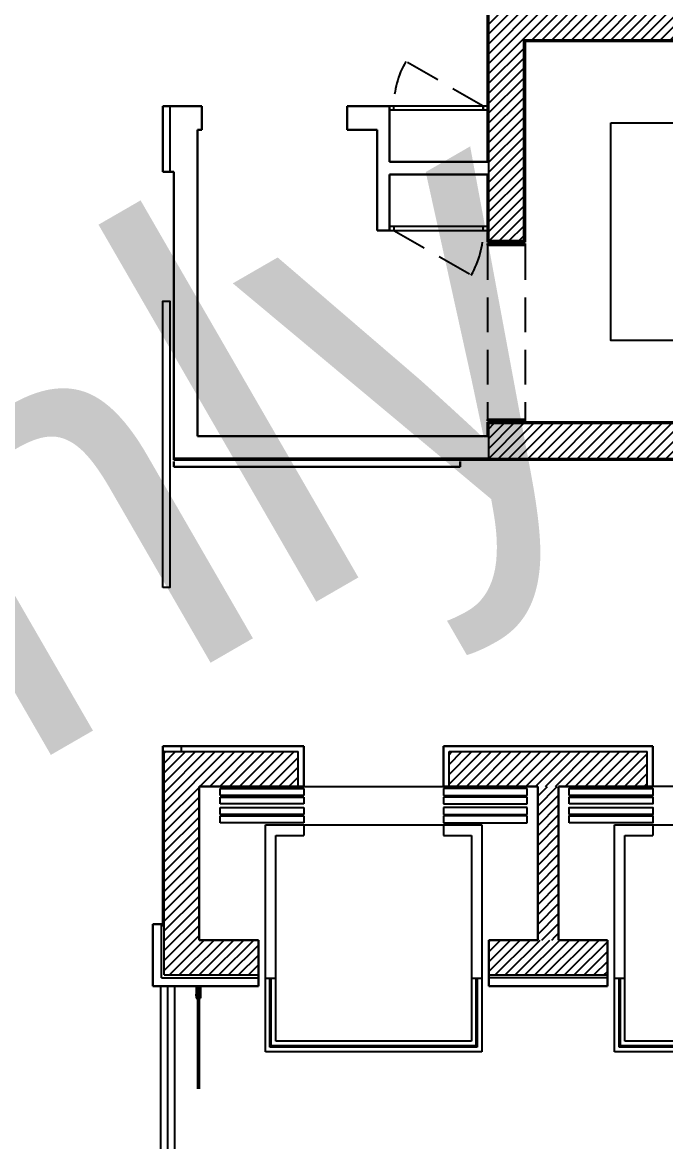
# Model space of a CAD drawing. Extents: x 21.2 to 81.9, y 10.7 to 70.
# Drawn here: x 72.74 to 77.34, y 50.77 to 58.79 of the extents above; entities that cross this region are included whole.
import ezdxf

# ---------------------------------------------------------------- set-up
doc = ezdxf.new("R2010")
doc.units = 0
doc.header["$MEASUREMENT"] = 0
for name, pattern in [('Default', [0]), ('Hidden', [0.375, 0.25, -0.125]), ('Solid', [0])]:
    doc.linetypes.add(name, pattern=pattern)
for name, color, linetype in [('1F', 15, 'Continuous'), ('1FIN', 15, 'Continuous'), ('2F', 7, 'Continuous'), ('2FIN', 7, 'Continuous'), ('Border', 5, 'Continuous'), ('CAI', 52, 'Continuous'), ('CAIX', 52, 'Continuous'), ('Doors', 142, 'Continuous'), ('Equipment', 92, 'Default'), ('ESTR', 92, 'Continuous'), ('FAC', 142, 'Continuous'), ('FACH', 142, 'Continuous'), ('Hatch', 15, 'Continuous'), ('Pillars', 30, 'Continuous'), ('Title Block', 7, 'Continuous')]:
    doc.layers.add(name, color=color, linetype=linetype)
doc.layers.add('Interior Walls', color=7, linetype='Continuous', lineweight=30)
doc.layers.add('Partitions', color=7, linetype='Continuous', lineweight=30)
doc.layers.add('Viewports', color=7, linetype='Solid', plot=False)

# ---------------------------------------------------------------- blocks, each defined once
blk = doc.blocks.new('*X43')
at = {"color": 0}
for p, q in [((54.0546, -5.9809), (54.1529, -5.9809)), ((53.9546, -6.0809), (54.1668, -6.0809)), ((54.0046, -6.0309), (54.2029, -6.0309)), ((53.9046, -6.1309), (54.1168, -6.1309)), ((53.8046, -6.2309), (54.0168, -6.2309)), ((53.8546, -6.1809), (54.0668, -6.1809)), ((53.7046, -6.3309), (53.9168, -6.3309)), ((53.7546, -6.2809), (53.9668, -6.2809)), ((53.6546, -6.3809), (53.8668, -6.3809)), ((53.5546, -6.4809), (53.7668, -6.4809)), ((53.6046, -6.4309), (53.8168, -6.4309)), ((53.5046, -6.5309), (53.7168, -6.5309)), ((53.4046, -6.6309), (53.6168, -6.6309)), ((53.4546, -6.5809), (53.6668, -6.5809)), ((53.3473, -6.7309), (53.3825, -6.7309)), ((53.3546, -6.6809), (53.5668, -6.6809)), ((53.3825, -6.7309), (53.5168, -6.7309)), ((53.3973, -6.7809), (53.4325, -6.7809)), ((53.4325, -6.7809), (53.4668, -6.7809))]:
    blk.add_line(p, q, dxfattribs=at)
blk = doc.blocks.new('*X19')
at = {"color": 0, "linetype": 'ByBlock'}
for p, q in [((-6.6894, 6.3214), (-6.2538, 6.757)), ((-6.6894, 6.3921), (-6.3245, 6.757)), ((-6.6894, 6.4628), (-6.3952, 6.757)), ((-6.6894, 6.5335), (-6.4659, 6.757)), ((-6.6894, 6.6042), (-6.5366, 6.757)), ((-6.6894, 6.6749), (-6.6073, 6.757)), ((-6.6894, 6.7456), (-6.678, 6.757)), ((-6.4331, 6.507), (-6.1831, 6.757)), ((-6.3623, 6.507), (-6.1123, 6.757)), ((-6.2916, 6.507), (-6.0416, 6.757)), ((-6.2209, 6.507), (-5.9709, 6.757)), ((-6.1502, 6.507), (-5.9002, 6.757)), ((-6.0795, 6.507), (-5.8295, 6.757)), ((-6.0088, 6.507), (-5.7588, 6.757)), ((-4.6494, 6.5229), (-4.4153, 6.757)), ((-4.6494, 6.5936), (-4.486, 6.757)), ((-4.6494, 6.6643), (-4.5567, 6.757)), ((-4.6494, 6.735), (-4.6274, 6.757)), ((-4.5946, 6.507), (-4.3446, 6.757)), ((-4.5239, 6.507), (-4.2739, 6.757)), ((-4.4532, 6.507), (-4.2032, 6.757)), ((-4.3824, 6.507), (-4.1324, 6.757)), ((-4.3117, 6.507), (-4.0617, 6.757)), ((-4.241, 6.507), (-3.991, 6.757)), ((-4.1703, 6.507), (-3.9203, 6.757)), ((-4.0996, 6.507), (-3.8496, 6.757)), ((-4.0289, 6.507), (-3.7789, 6.757)), ((-3.9582, 6.507), (-3.7082, 6.757)), ((-3.8875, 6.507), (-3.6375, 6.757)), ((-3.8168, 6.507), (-3.5668, 6.757)), ((-3.7461, 6.507), (-3.4961, 6.757)), ((-3.6753, 6.507), (-3.4253, 6.757)), ((-3.6046, 6.507), (-3.3546, 6.757)), ((-3.5339, 6.507), (-3.2839, 6.757)), ((-3.4632, 6.507), (-3.2294, 6.7408)), ((-5.9381, 6.507), (-5.7294, 6.7157)), ((-3.3925, 6.507), (-3.2294, 6.6701)), ((-5.8674, 6.507), (-5.7294, 6.645)), ((-3.3218, 6.507), (-3.2294, 6.5994)), ((-6.6894, 6.2507), (-6.4394, 6.5007)), ((-5.7967, 6.507), (-5.7294, 6.5743)), ((-3.2511, 6.507), (-3.2294, 6.5287)), ((-6.6894, 6.1799), (-6.4394, 6.4299)), ((-6.6894, 6.1092), (-6.4394, 6.3592)), ((-6.6894, 6.0385), (-6.4394, 6.2885)), ((-6.6894, 5.9678), (-6.4394, 6.2178)), ((-6.6894, 5.8971), (-6.4394, 6.1471)), ((-6.6894, 5.8264), (-6.4394, 6.0764)), ((-6.6894, 5.7557), (-6.4394, 6.0057)), ((-6.6894, 5.685), (-6.4394, 5.935)), ((-6.6894, 5.6143), (-6.4394, 5.8643)), ((-6.6894, 5.5435), (-6.4394, 5.7935)), ((-6.6894, 5.4728), (-6.4394, 5.7228)), ((-6.6894, 5.4021), (-6.4394, 5.6521)), ((-6.6894, 5.3314), (-6.4394, 5.5814)), ((-6.6894, 5.2607), (-6.4394, 5.5107)), ((-6.6894, 5.19), (-6.4394, 5.44)), ((-6.6517, 5.157), (-6.4017, 5.407)), ((-6.581, 5.157), (-6.331, 5.407)), ((-6.5103, 5.157), (-6.2603, 5.407)), ((-6.4396, 5.157), (-6.1896, 5.407)), ((-6.3688, 5.157), (-6.1188, 5.407)), ((-6.2981, 5.157), (-6.0481, 5.407)), ((-4.3644, 5.3937), (-4.3511, 5.407)), ((-4.3644, 5.323), (-4.2804, 5.407)), ((-4.3644, 5.2522), (-4.2097, 5.407)), ((-4.3644, 5.1815), (-4.1389, 5.407)), ((-4.3182, 5.157), (-4.0682, 5.407)), ((-4.2475, 5.157), (-3.9975, 5.407)), ((-4.1768, 5.157), (-3.9268, 5.407)), ((-4.1061, 5.157), (-3.8561, 5.407)), ((-4.0354, 5.157), (-3.7854, 5.407)), ((-3.9647, 5.157), (-3.7147, 5.407)), ((-3.894, 5.157), (-3.644, 5.407)), ((-3.8233, 5.157), (-3.5733, 5.407)), ((-3.7525, 5.157), (-3.5144, 5.3951)), ((-6.2274, 5.157), (-6.0144, 5.37)), ((-6.1567, 5.157), (-6.0144, 5.2993)), ((-3.6818, 5.157), (-3.5144, 5.3244)), ((-6.086, 5.157), (-6.0144, 5.2286)), ((-3.6111, 5.157), (-3.5144, 5.2537)), ((-6.0153, 5.157), (-6.0144, 5.1579)), ((-3.5404, 5.157), (-3.5144, 5.183))]:
    blk.add_line(p, q, dxfattribs=at)
blk = doc.blocks.new('*X11')
at = {"color": 0, "linetype": 'ByBlock'}
for p, q in [((-4.3644, 11.6162), (-3.8736, 12.107)), ((-4.3644, 11.6869), (-3.9443, 12.107)), ((-4.3644, 11.7576), (-4.015, 12.107)), ((-4.3644, 11.8283), (-4.0857, 12.107)), ((-4.3644, 11.8991), (-4.1565, 12.107)), ((-4.3644, 11.9698), (-4.2272, 12.107)), ((-4.3644, 12.0405), (-4.2979, 12.107)), ((-4.0529, 11.857), (-3.8029, 12.107)), ((-3.9822, 11.857), (-3.7322, 12.107)), ((-3.9115, 11.857), (-3.6615, 12.107)), ((-3.8408, 11.857), (-3.5908, 12.107)), ((-3.7701, 11.857), (-3.5201, 12.107)), ((-3.6993, 11.857), (-3.4493, 12.107)), ((-3.6286, 11.857), (-3.3786, 12.107)), ((-3.5579, 11.857), (-3.3079, 12.107)), ((-3.4872, 11.857), (-3.2372, 12.107)), ((-3.4165, 11.857), (-3.1665, 12.107)), ((-3.3458, 11.857), (-3.0958, 12.107)), ((-3.2751, 11.857), (-3.0251, 12.107)), ((-3.2044, 11.857), (-2.9544, 12.107)), ((-3.1337, 11.857), (-2.8837, 12.107)), ((-3.063, 11.857), (-2.813, 12.107)), ((-2.9922, 11.857), (-2.7422, 12.107)), ((-2.9215, 11.857), (-2.6715, 12.107)), ((-2.8508, 11.857), (-2.6008, 12.107)), ((-2.7801, 11.857), (-2.5301, 12.107)), ((-2.7094, 11.857), (-2.4594, 12.107)), ((-2.6387, 11.857), (-2.3887, 12.107)), ((-2.568, 11.857), (-2.318, 12.107)), ((-2.4973, 11.857), (-2.2473, 12.107)), ((-2.4266, 11.857), (-2.1766, 12.107)), ((-2.3558, 11.857), (-2.1058, 12.107)), ((-2.2851, 11.857), (-2.0351, 12.107)), ((-2.2144, 11.857), (-1.9644, 12.107)), ((-2.1437, 11.857), (-1.8937, 12.107)), ((-2.073, 11.857), (-1.823, 12.107)), ((-2.0023, 11.857), (-1.7523, 12.107)), ((-1.9316, 11.857), (-1.6816, 12.107)), ((-1.8609, 11.857), (-1.6109, 12.107)), ((-1.7902, 11.857), (-1.5402, 12.107)), ((-1.7195, 11.857), (-1.4695, 12.107)), ((-1.6487, 11.857), (-1.3987, 12.107)), ((-1.578, 11.857), (-1.328, 12.107)), ((-1.5073, 11.857), (-1.2573, 12.107)), ((-1.4366, 11.857), (-1.1866, 12.107)), ((-1.3659, 11.857), (-1.1159, 12.107)), ((-1.2952, 11.857), (-1.0452, 12.107)), ((-1.2245, 11.857), (-0.9745, 12.107)), ((-1.1538, 11.857), (-0.9038, 12.107)), ((-1.0831, 11.857), (-0.8331, 12.107)), ((-1.0123, 11.857), (-0.7623, 12.107)), ((-0.9416, 11.857), (-0.6916, 12.107)), ((-0.8709, 11.857), (-0.6209, 12.107)), ((-0.8002, 11.857), (-0.5502, 12.107)), ((-0.7295, 11.857), (-0.4795, 12.107)), ((-0.6588, 11.857), (-0.4088, 12.107)), ((-0.5881, 11.857), (-0.3381, 12.107)), ((-0.5174, 11.857), (-0.2674, 12.107)), ((-0.4467, 11.857), (-0.1967, 12.107)), ((-0.3759, 11.857), (-0.1259, 12.107)), ((-0.3052, 11.857), (-0.0552, 12.107)), ((-0.2345, 11.857), (0.0155, 12.107)), ((-0.1638, 11.857), (0.0862, 12.107)), ((-0.0931, 11.857), (0.1569, 12.107)), ((-0.0224, 11.857), (0.2276, 12.107)), ((0.0483, 11.857), (0.2983, 12.107)), ((0.119, 11.857), (0.369, 12.107)), ((0.1897, 11.857), (0.4397, 12.107)), ((0.2604, 11.857), (0.5104, 12.107)), ((0.3312, 11.857), (0.5812, 12.107)), ((0.4019, 11.857), (0.6519, 12.107)), ((0.4726, 11.857), (0.7226, 12.107)), ((0.5433, 11.857), (0.7933, 12.107)), ((0.614, 11.857), (0.864, 12.107)), ((0.6847, 11.857), (0.9347, 12.107)), ((0.7554, 11.857), (1.0054, 12.107)), ((0.8261, 11.857), (1.0761, 12.107)), ((0.8968, 11.857), (1.1356, 12.0958)), ((0.9676, 11.857), (1.1356, 12.025)), ((1.0383, 11.857), (1.1356, 11.9543)), ((1.109, 11.857), (1.1356, 11.8836)), ((-4.3644, 11.5455), (-4.1144, 11.7955)), ((-4.3644, 11.4748), (-4.1144, 11.7248)), ((-4.3644, 11.4041), (-4.1144, 11.6541)), ((-4.3644, 11.3334), (-4.1144, 11.5834)), ((-4.3644, 11.2627), (-4.1144, 11.5127)), ((-4.3644, 11.1919), (-4.1144, 11.4419)), ((-4.3644, 11.1212), (-4.1144, 11.3712)), ((-4.3644, 11.0505), (-4.1144, 11.3005)), ((-4.3644, 10.9798), (-4.1144, 11.2298)), ((-4.3644, 10.9091), (-4.1144, 11.1591)), ((-4.3644, 10.8384), (-4.1144, 11.0884)), ((-4.3644, 10.7677), (-4.1144, 11.0177)), ((-4.3644, 10.697), (-4.1144, 10.947)), ((-4.3644, 10.6263), (-4.1144, 10.8763)), ((-4.3644, 10.5555), (-4.1144, 10.8055)), ((-4.3644, 10.4848), (-4.1144, 10.7348)), ((-4.3615, 10.417), (-4.1144, 10.6641)), ((-4.2908, 10.417), (-4.1144, 10.5934)), ((-4.2201, 10.417), (-4.1144, 10.5227)), ((-4.1494, 10.417), (-4.1144, 10.452))]:
    blk.add_line(p, q, dxfattribs=at)
blk = doc.blocks.new('*X9')
at = {"color": 0, "linetype": 'ByBlock'}
for p, q in [((-4.3644, 8.8585), (-4.1159, 9.107)), ((-4.3644, 8.9292), (-4.1866, 9.107)), ((-4.3644, 8.9999), (-4.2573, 9.107)), ((-4.3644, 9.0706), (-4.328, 9.107)), ((-4.2952, 8.857), (-4.0452, 9.107)), ((-4.2245, 8.857), (-3.9745, 9.107)), ((-4.1538, 8.857), (-3.9038, 9.107)), ((-4.0831, 8.857), (-3.8331, 9.107)), ((-4.0123, 8.857), (-3.7623, 9.107)), ((-3.9416, 8.857), (-3.6916, 9.107)), ((-3.8709, 8.857), (-3.6209, 9.107)), ((-3.8002, 8.857), (-3.5502, 9.107)), ((-3.7295, 8.857), (-3.4795, 9.107)), ((-3.6588, 8.857), (-3.4088, 9.107)), ((-3.5881, 8.857), (-3.3381, 9.107)), ((-3.5174, 8.857), (-3.2674, 9.107)), ((-3.4467, 8.857), (-3.1967, 9.107)), ((-3.3759, 8.857), (-3.126, 9.107)), ((-3.3052, 8.857), (-3.0552, 9.107)), ((-3.2345, 8.857), (-2.9845, 9.107)), ((-3.1638, 8.857), (-2.9138, 9.107)), ((-3.0931, 8.857), (-2.8431, 9.107)), ((-3.0224, 8.857), (-2.7724, 9.107)), ((-2.9517, 8.857), (-2.7017, 9.107)), ((-2.881, 8.857), (-2.631, 9.107)), ((-2.8103, 8.857), (-2.5603, 9.107)), ((-2.7396, 8.857), (-2.4896, 9.107)), ((-2.6688, 8.857), (-2.4188, 9.107)), ((-2.5981, 8.857), (-2.3481, 9.107)), ((-2.5274, 8.857), (-2.2774, 9.107)), ((-2.4567, 8.857), (-2.2067, 9.107)), ((-2.386, 8.857), (-2.136, 9.107)), ((-2.3153, 8.857), (-2.0653, 9.107)), ((-2.2446, 8.857), (-1.9946, 9.107)), ((-2.1739, 8.857), (-1.9239, 9.107)), ((-2.1032, 8.857), (-1.8532, 9.107)), ((-2.0324, 8.857), (-1.7824, 9.107)), ((-1.9617, 8.857), (-1.7117, 9.107)), ((-1.891, 8.857), (-1.641, 9.107)), ((-1.8203, 8.857), (-1.5703, 9.107)), ((-1.7496, 8.857), (-1.5144, 9.0922)), ((-1.6789, 8.857), (-1.5144, 9.0215)), ((-1.6082, 8.857), (-1.5144, 8.9508)), ((-1.5375, 8.857), (-1.5144, 8.8801))]:
    blk.add_line(p, q, dxfattribs=at)

msp = doc.modelspace()

# ---------------------------------------------------------------- linework, layer by layer
at = {"layer": '1FIN', "linetype": 'Hidden'}
for p, q in [((76.0364, 58.1871), (75.4821, 58.5071)), ((75.3964, 57.2971), (75.9506, 56.9771)), ((76.0664, 57.1921), (76.0664, 55.9421)), ((76.3364, 57.1921), (76.3364, 55.9421))]:
    msp.add_line(p, q, dxfattribs=at)
at = {"layer": '1FIN'}
for p, q in [((76.3364, 57.2121), (76.0664, 57.2121)), ((76.3364, 57.2021), (76.0664, 57.2021)), ((76.3364, 55.9321), (76.0664, 55.9321)), ((76.3364, 55.9221), (76.0664, 55.9221)), ((74.1514, 53.2471), (74.1514, 53.2971)), ((74.1514, 53.2971), (74.7514, 53.2971)), ((74.7514, 53.2471), (74.1514, 53.2471)), ((74.7514, 53.2971), (74.7514, 53.2471)), ((75.7514, 53.2971), (75.7514, 53.2471)), ((76.3514, 53.2971), (75.7514, 53.2971)), ((75.7514, 53.2471), (76.3514, 53.2471)), ((76.3514, 53.2471), (76.3514, 53.2971)), ((76.6514, 53.2471), (76.6514, 53.2971)), ((76.6514, 53.2971), (77.2514, 53.2971)), ((77.2514, 53.2471), (76.6514, 53.2471)), ((77.2514, 53.2971), (77.2514, 53.2471)), ((74.1514, 53.1871), (74.1514, 53.2371)), ((74.1514, 53.2371), (74.7514, 53.2371)), ((74.7514, 53.1871), (74.1514, 53.1871)), ((74.7514, 53.2371), (74.7514, 53.1871)), ((75.7514, 53.2371), (75.7514, 53.1871)), ((76.3514, 53.2371), (75.7514, 53.2371)), ((75.7514, 53.1871), (76.3514, 53.1871)), ((76.3514, 53.1871), (76.3514, 53.2371)), ((76.6514, 53.2371), (77.2514, 53.2371)), ((76.6514, 53.1871), (76.6514, 53.2371)), ((77.2514, 53.1871), (76.6514, 53.1871)), ((77.2514, 53.2371), (77.2514, 53.1871)), ((74.1514, 53.1121), (74.1514, 53.1621)), ((74.1514, 53.1621), (74.7514, 53.1621)), ((74.7514, 53.1121), (74.1514, 53.1121)), ((74.1514, 53.0521), (74.1514, 53.1021)), ((74.1514, 53.1021), (74.7514, 53.1021)), ((74.7514, 53.1621), (74.7514, 53.1121)), ((74.7514, 53.1021), (74.7514, 53.0521)), ((75.7514, 53.1621), (75.7514, 53.1121)), ((76.3514, 53.1621), (75.7514, 53.1621)), ((75.7514, 53.1121), (76.3514, 53.1121)), ((75.7514, 53.1021), (75.7514, 53.0521)), ((76.3514, 53.1021), (75.7514, 53.1021)), ((76.3514, 53.1121), (76.3514, 53.1621)), ((76.3514, 53.0521), (76.3514, 53.1021)), ((76.6514, 53.1621), (77.2514, 53.1621)), ((76.6514, 53.1121), (76.6514, 53.1621)), ((77.2514, 53.1121), (76.6514, 53.1121)), ((76.6514, 53.1021), (77.2514, 53.1021)), ((76.6514, 53.0521), (76.6514, 53.1021)), ((77.2514, 53.1621), (77.2514, 53.1121)), ((77.2514, 53.1021), (77.2514, 53.0521)), ((74.7514, 53.0521), (74.1514, 53.0521)), ((75.7514, 53.0521), (76.3514, 53.0521)), ((77.2514, 53.0521), (76.6514, 53.0521)), ((74.5089, 51.4446), (74.5089, 51.9371)), ((74.5189, 51.4546), (74.5189, 51.9371)), ((75.9839, 51.9371), (75.9839, 51.4546)), ((75.9939, 51.9371), (75.9939, 51.4446)), ((77.0089, 51.4446), (77.0089, 51.9371)), ((77.0189, 51.4546), (77.0189, 51.9371)), ((75.9939, 51.4446), (74.5089, 51.4446)), ((75.9839, 51.4546), (74.5189, 51.4546)), ((78.4939, 51.4446), (77.0089, 51.4446)), ((78.4839, 51.4546), (77.0189, 51.4546))]:
    msp.add_line(p, q, dxfattribs=at)
at = {"layer": '1FIN', "linetype": 'Hidden'}
for centre, start, end in [((76.0364, 58.1871), 150, 180), ((75.3964, 57.2971), 330, 360)]:
    msp.add_arc(centre, 0.64, start, end, dxfattribs=at)
at = {"layer": '2FIN'}
for p, q in [((73.7914, 58.1871), (73.7914, 57.7258)), ((76.0664, 58.1871), (75.3664, 58.1871)), ((76.0664, 58.1571), (75.3664, 58.1571)), ((75.3964, 58.1571), (75.3964, 58.1871)), ((76.0364, 58.1571), (76.0364, 58.1871)), ((76.0364, 58.1871), (76.0364, 58.1571)), ((75.3664, 57.3271), (76.0664, 57.3271)), ((75.3664, 57.2971), (76.0664, 57.2971)), ((75.3964, 57.3271), (75.3964, 57.2971)), ((76.0364, 57.2971), (76.0364, 57.3271)), ((73.8214, 55.6521), (75.8714, 55.6521)), ((76.0764, 55.6621), (73.8314, 55.6621)), ((73.8764, 53.5621), (73.8764, 53.6021)), ((73.7514, 53.5621), (73.7414, 53.5621)), ((74.7514, 53.3121), (75.7514, 53.3121)), ((78.2514, 53.3121), (77.2514, 53.3121)), ((74.4764, 53.0371), (76.0264, 53.0371)), ((74.4764, 51.4121), (74.4764, 53.0371)), ((74.7514, 53.0371), (74.7514, 52.9621)), ((75.7514, 53.0371), (75.7514, 52.9621)), ((76.0264, 53.0371), (76.0264, 51.4121)), ((76.9764, 53.0371), (78.5264, 53.0371)), ((76.9764, 51.4121), (76.9764, 53.0371)), ((77.2514, 53.0371), (77.2514, 52.9621)), ((74.5514, 52.9621), (74.7514, 52.9621)), ((74.5514, 51.4871), (74.5514, 52.9621)), ((75.7514, 52.9621), (75.9514, 52.9621)), ((75.9514, 52.9621), (75.9514, 51.4871)), ((77.0514, 51.4871), (77.0514, 52.9621)), ((77.0514, 52.9621), (77.2514, 52.9621)), ((73.7314, 51.9421), (73.7314, 52.3273)), ((73.7314, 52.3173), (73.7514, 52.3173)), ((73.7414, 52.3273), (73.7514, 52.3273)), ((73.7314, 51.9421), (74.4264, 51.9421)), ((74.5514, 51.9371), (74.4764, 51.9371)), ((76.0264, 51.9371), (75.9514, 51.9371)), ((76.9264, 51.9421), (76.0764, 51.9421)), ((77.0514, 51.9371), (76.9764, 51.9371)), ((73.7264, 51.8821), (73.7264, 43.5921)), ((73.7764, 51.8821), (73.7764, 43.5921)), ((73.8264, 51.8821), (73.8264, 43.5921)), ((73.9729, 51.8201), (74.0183, 51.8201)), ((73.9814, 51.8721), (73.9814, 51.7971)), ((73.9814, 51.8721), (74.0114, 51.8721)), ((73.9914, 51.8621), (73.9914, 51.1463)), ((73.9914, 51.8621), (74.0014, 51.8621)), ((74.0014, 51.8621), (74.0014, 51.1463)), ((74.0114, 51.8721), (74.0114, 51.7971)), ((73.9814, 51.7971), (73.9914, 51.7971)), ((74.0014, 51.7971), (74.0114, 51.7971)), ((75.9514, 51.4871), (74.5514, 51.4871)), ((78.4514, 51.4871), (77.0514, 51.4871)), ((76.0264, 51.4121), (74.4764, 51.4121)), ((78.5264, 51.4121), (76.9764, 51.4121))]:
    msp.add_line(p, q, dxfattribs=at)
for points in [[(76.9514, 58.0671), (80.9514, 58.0671), (80.9514, 56.5071), (76.9514, 56.5071)], [(73.7414, 54.7391), (73.7414, 56.7891), (73.7914, 56.7891), (73.7914, 54.7391)]]:
    msp.add_lwpolyline(points, close=True, dxfattribs=at)
for points in [[(76.6514, 53.2471), (76.6514, 53.2971), (77.2514, 53.2971), (77.2514, 53.2471), (76.6514, 53.2471)], [(76.6514, 53.1871), (76.6514, 53.2371), (77.2514, 53.2371), (77.2514, 53.1871), (76.6514, 53.1871)], [(76.6514, 53.1121), (76.6514, 53.1621), (77.2514, 53.1621), (77.2514, 53.1121), (76.6514, 53.1121)], [(76.6514, 53.0521), (76.6514, 53.1021), (77.2514, 53.1021), (77.2514, 53.0521), (76.6514, 53.0521)]]:
    msp.add_lwpolyline(points, dxfattribs=at)
at = {"layer": 'ESTR'}
for p, q in [((76.0764, 57.2221), (76.0764, 58.9121)), ((76.3264, 58.6621), (81.5764, 58.6621)), ((76.3264, 57.2221), (76.3264, 58.6621)), ((76.3264, 57.2221), (76.0764, 57.2221)), ((81.5764, 55.9121), (76.0764, 55.9121)), ((76.0764, 55.6621), (76.0764, 55.9121)), ((76.0764, 55.6621), (78.9264, 55.6621)), ((73.7514, 51.9621), (73.7514, 53.5621)), ((73.7514, 53.5621), (74.7114, 53.5621)), ((74.7114, 53.3121), (74.7114, 53.5621)), ((75.7914, 53.5621), (77.2114, 53.5621)), ((75.7914, 53.3121), (75.7914, 53.5621)), ((77.2114, 53.3121), (77.2114, 53.5621)), ((73.7514, 51.9621), (74.4264, 51.9621)), ((76.0764, 51.9621), (76.9264, 51.9621))]:
    msp.add_line(p, q, dxfattribs=at)
at = {"layer": 'Partitions'}
for p, q in [((76.0664, 57.7871), (76.0664, 59.5502)), ((76.3364, 58.6521), (81.5664, 58.6521)), ((76.3364, 57.2121), (76.3364, 58.6521)), ((74.0214, 58.1871), (73.7414, 58.1871)), ((73.7414, 58.1871), (73.7414, 57.7158)), ((74.0214, 58.1871), (74.0214, 58.0171)), ((75.0614, 58.1871), (75.3664, 58.1871)), ((75.0614, 58.1871), (75.0614, 58.0171)), ((75.3664, 58.1871), (75.3664, 57.7871)), ((73.9914, 55.8221), (73.9914, 58.0171)), ((73.9914, 58.0171), (74.0214, 58.0171)), ((75.0614, 58.0171), (75.2764, 58.0171)), ((75.2764, 58.0171), (75.2764, 57.2971)), ((75.3664, 57.7871), (76.0664, 57.7871)), ((73.8214, 57.7158), (73.7414, 57.7158)), ((73.8214, 55.6521), (73.8214, 57.7158)), ((75.3664, 57.6971), (76.0664, 57.6971)), ((75.3664, 57.6971), (75.3664, 57.2971)), ((76.0664, 57.2121), (76.0664, 57.6971)), ((75.3664, 57.2971), (75.2764, 57.2971)), ((76.0664, 57.2021), (76.0664, 57.1921)), ((76.3364, 57.1921), (76.0664, 57.1921)), ((76.3364, 57.1921), (76.3364, 57.2021)), ((76.0664, 55.9321), (76.0664, 55.9421)), ((76.3364, 55.9421), (76.0664, 55.9421)), ((76.0664, 55.8221), (76.0664, 55.9221)), ((76.3364, 55.9421), (76.3364, 55.9321)), ((81.5664, 55.9221), (76.3364, 55.9221)), ((76.0664, 55.8221), (73.9914, 55.8221)), ((75.8714, 55.6521), (78.8864, 55.6521)), ((73.8214, 55.6421), (73.8214, 55.6021)), ((73.8214, 55.6021), (75.8714, 55.6021)), ((75.8714, 55.6421), (75.8714, 55.6021)), ((73.7414, 52.3273), (73.7414, 53.6021)), ((73.7414, 53.6021), (74.7514, 53.6021)), ((74.7514, 53.3121), (74.7514, 53.6021)), ((75.7514, 53.6021), (77.2514, 53.6021)), ((75.7514, 53.3121), (75.7514, 53.6021)), ((77.2514, 53.3121), (77.2514, 53.6021)), ((77.2514, 53.3121), (77.2514, 53.6021)), ((74.0014, 52.2121), (74.0014, 53.3121)), ((74.0014, 53.3121), (74.7514, 53.3121)), ((75.7514, 53.3121), (76.4264, 53.3121)), ((76.4264, 53.3121), (76.4264, 52.2121)), ((76.5764, 53.3121), (76.5764, 52.2121)), ((76.5764, 53.3121), (77.2514, 53.3121)), ((73.6714, 52.3273), (73.7414, 52.3273)), ((73.6714, 51.8821), (73.6714, 52.3273)), ((74.0014, 52.2121), (74.4264, 52.2121)), ((74.4264, 52.2121), (74.4264, 51.8821)), ((76.0764, 52.2121), (76.4264, 52.2121)), ((76.0764, 52.2121), (76.0764, 51.8821)), ((76.5764, 52.2121), (76.9264, 52.2121)), ((76.9264, 52.2121), (76.9264, 51.8821)), ((73.6714, 51.8821), (74.4264, 51.8821)), ((76.9264, 51.8821), (76.0764, 51.8821))]:
    msp.add_line(p, q, dxfattribs=at)

# ---------------------------------------------------------------- block references
at = {"layer": 'Hatch', "linetype": 'ByBlock'}
for name in ['*X11', '*X9', '*X19']:
    msp.add_blockref(name, (80.4408, 46.8051), dxfattribs=at)
at = {"layer": 'Hatch', "rotation": 45.0000000000033}
msp.add_blockref('*X43', (33.9748, 19.2493), dxfattribs=at)

# ---------------------------------------------------------------- texts
at = {"color": 16, "insert": (51.5462, 40.299), "char_height": 2.961708, "attachment_point": 5, "rotation": 29.9995, "line_spacing_factor": 0.8}
msp.add_mtext('For Demonstration Purposes Only\\PTailor Made Software, Ltd', dxfattribs=at)
at = {"layer": '1F', "color": 16, "insert": (51.5462, 40.299), "char_height": 2.961708, "attachment_point": 5, "rotation": 29.9995, "line_spacing_factor": 0.8}
msp.add_mtext('For Demonstration Purposes Only\\PTailor Made Software, Ltd', dxfattribs=at)
at = {"layer": '1FIN', "color": 16, "insert": (51.5462, 40.299), "char_height": 2.961708, "attachment_point": 5, "rotation": 29.9995, "line_spacing_factor": 0.8}
msp.add_mtext('For Demonstration Purposes Only\\PTailor Made Software, Ltd', dxfattribs=at)
at = {"layer": '2F', "color": 16, "insert": (51.5462, 40.299), "char_height": 2.961708, "attachment_point": 5, "rotation": 29.9995, "line_spacing_factor": 0.8}
msp.add_mtext('For Demonstration Purposes Only\\PTailor Made Software, Ltd', dxfattribs=at)
at = {"layer": '2FIN', "color": 16, "insert": (51.5462, 40.299), "char_height": 2.961708, "attachment_point": 5, "rotation": 29.9995, "line_spacing_factor": 0.8}
msp.add_mtext('For Demonstration Purposes Only\\PTailor Made Software, Ltd', dxfattribs=at)
at = {"layer": 'Border', "color": 16, "insert": (51.5462, 40.299), "char_height": 2.961708, "attachment_point": 5, "rotation": 29.9995, "line_spacing_factor": 0.8}
msp.add_mtext('For Demonstration Purposes Only\\PTailor Made Software, Ltd', dxfattribs=at)
at = {"layer": 'CAI', "color": 16, "insert": (51.5462, 40.299), "char_height": 2.961708, "attachment_point": 5, "rotation": 29.9995, "line_spacing_factor": 0.8}
msp.add_mtext('For Demonstration Purposes Only\\PTailor Made Software, Ltd', dxfattribs=at)
at = {"layer": 'CAIX', "color": 16, "insert": (51.5462, 40.299), "char_height": 2.961708, "attachment_point": 5, "rotation": 29.9995, "line_spacing_factor": 0.8}
msp.add_mtext('For Demonstration Purposes Only\\PTailor Made Software, Ltd', dxfattribs=at)
at = {"layer": 'Doors', "color": 16, "insert": (51.5462, 40.299), "char_height": 2.961708, "attachment_point": 5, "rotation": 29.9995, "line_spacing_factor": 0.8}
msp.add_mtext('For Demonstration Purposes Only\\PTailor Made Software, Ltd', dxfattribs=at)
at = {"layer": 'Equipment', "color": 16, "insert": (51.5462, 40.299), "char_height": 2.961708, "attachment_point": 5, "rotation": 29.9995, "line_spacing_factor": 0.8}
msp.add_mtext('For Demonstration Purposes Only\\PTailor Made Software, Ltd', dxfattribs=at)
at = {"layer": 'ESTR', "color": 16, "insert": (51.5462, 40.299), "char_height": 2.961708, "attachment_point": 5, "rotation": 29.9995, "line_spacing_factor": 0.8}
msp.add_mtext('For Demonstration Purposes Only\\PTailor Made Software, Ltd', dxfattribs=at)
at = {"layer": 'FAC', "color": 16, "insert": (51.5462, 40.299), "char_height": 2.961708, "attachment_point": 5, "rotation": 29.9995, "line_spacing_factor": 0.8}
msp.add_mtext('For Demonstration Purposes Only\\PTailor Made Software, Ltd', dxfattribs=at)
at = {"layer": 'FACH', "color": 16, "insert": (51.5462, 40.299), "char_height": 2.961708, "attachment_point": 5, "rotation": 29.9995, "line_spacing_factor": 0.8}
msp.add_mtext('For Demonstration Purposes Only\\PTailor Made Software, Ltd', dxfattribs=at)
at = {"layer": 'Hatch', "color": 16, "insert": (51.5462, 40.299), "char_height": 2.961708, "attachment_point": 5, "rotation": 29.9995, "line_spacing_factor": 0.8}
msp.add_mtext('For Demonstration Purposes Only\\PTailor Made Software, Ltd', dxfattribs=at)
at = {"layer": 'Interior Walls', "color": 16, "insert": (51.5462, 40.299), "char_height": 2.961708, "attachment_point": 5, "rotation": 29.9995, "line_spacing_factor": 0.8}
msp.add_mtext('For Demonstration Purposes Only\\PTailor Made Software, Ltd', dxfattribs=at)
at = {"layer": 'Partitions', "color": 16, "insert": (51.5462, 40.299), "char_height": 2.961708, "attachment_point": 5, "rotation": 29.9995, "line_spacing_factor": 0.8}
msp.add_mtext('For Demonstration Purposes Only\\PTailor Made Software, Ltd', dxfattribs=at)
at = {"layer": 'Pillars', "color": 16, "insert": (51.5462, 40.299), "char_height": 2.961708, "attachment_point": 5, "rotation": 29.9995, "line_spacing_factor": 0.8}
msp.add_mtext('For Demonstration Purposes Only\\PTailor Made Software, Ltd', dxfattribs=at)
at = {"layer": 'Title Block', "color": 16, "insert": (51.5462, 40.299), "char_height": 2.961708, "attachment_point": 5, "rotation": 29.9995, "line_spacing_factor": 0.8}
msp.add_mtext('For Demonstration Purposes Only\\PTailor Made Software, Ltd', dxfattribs=at)
at = {"layer": 'Viewports', "color": 16, "insert": (51.5462, 40.299), "char_height": 2.961708, "attachment_point": 5, "rotation": 29.9995, "line_spacing_factor": 0.8}
msp.add_mtext('For Demonstration Purposes Only\\PTailor Made Software, Ltd', dxfattribs=at)

doc.saveas('drawing.dxf')
